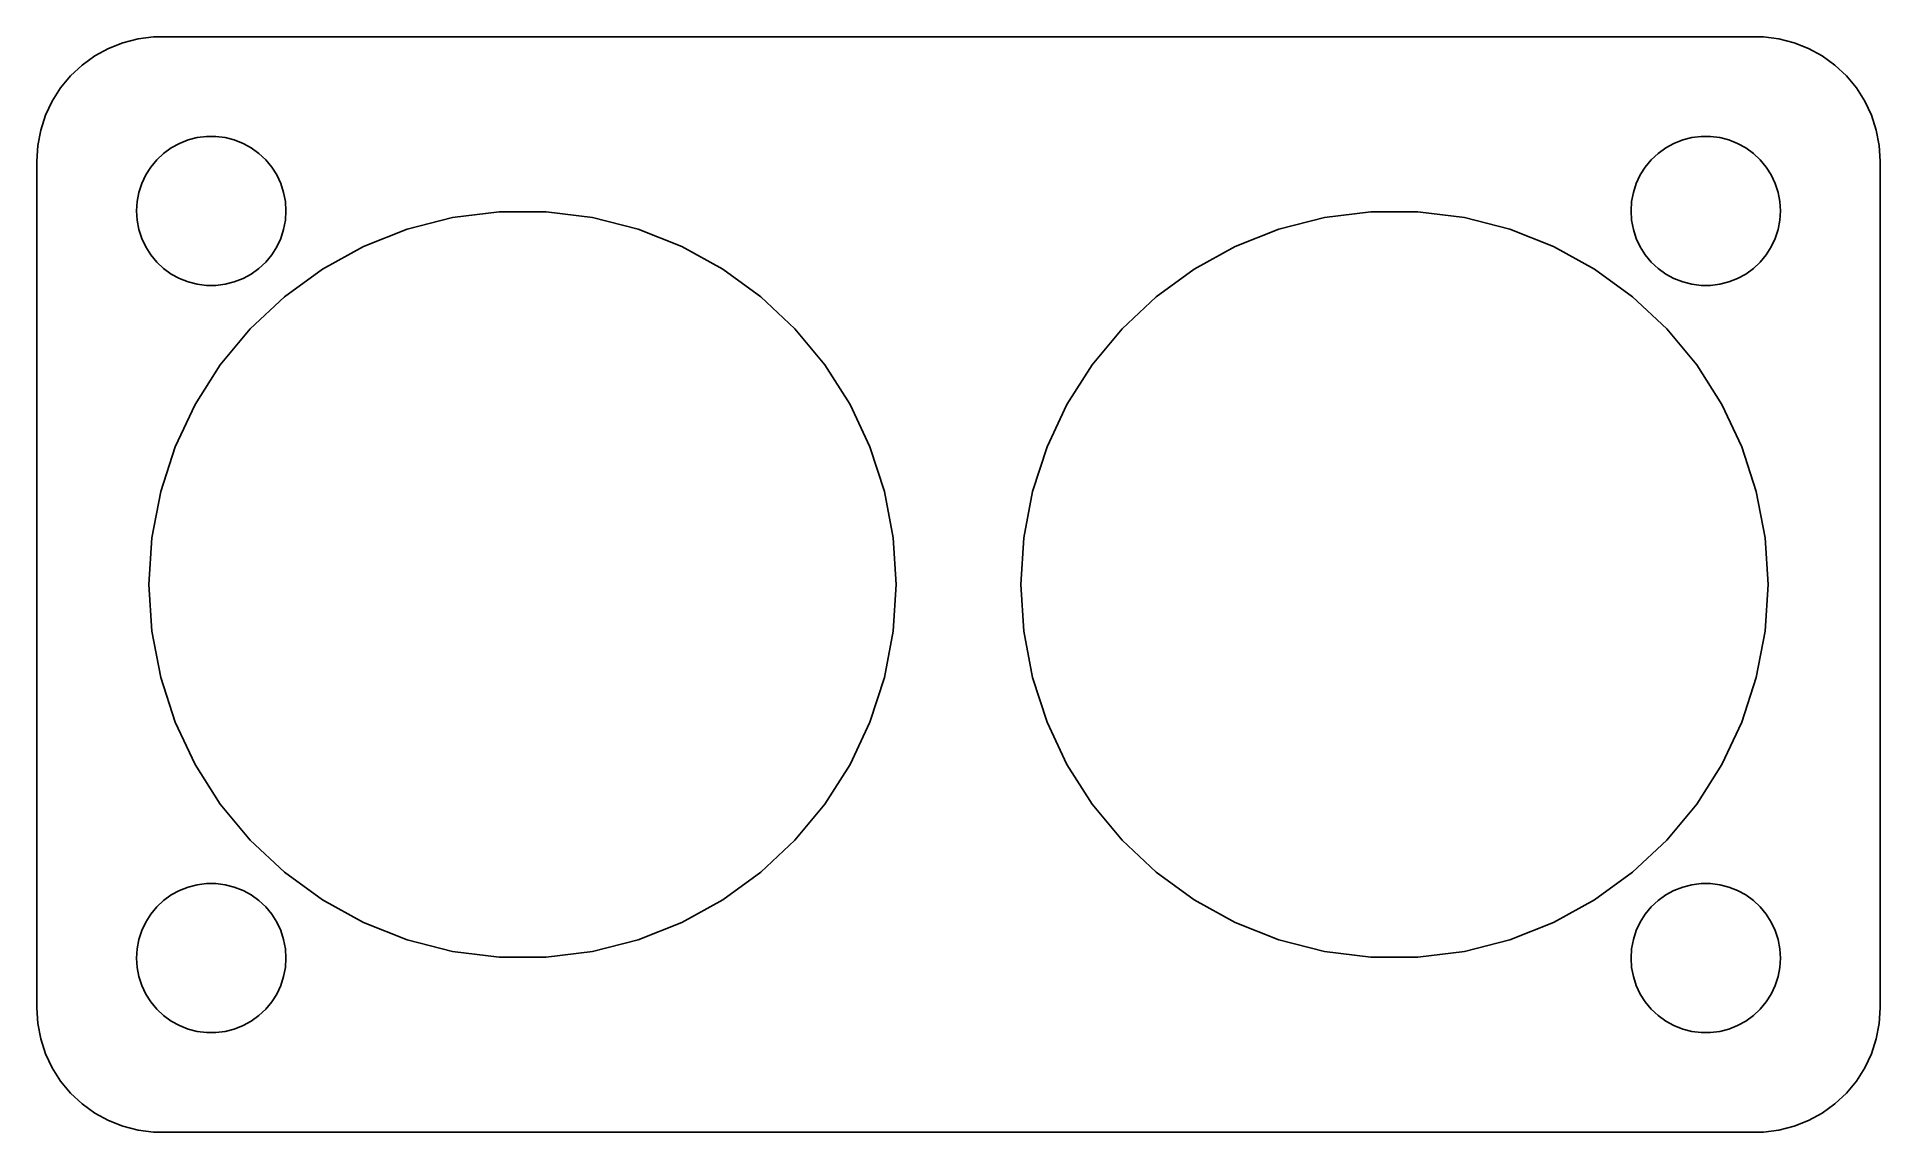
# Model space of a CAD drawing. Header units: metres. Extents: x -37 to 37, y 32 to 76.
import ezdxf

# ---------------------------------------------------------------- set-up
doc = ezdxf.new("R2010")
doc.units = ezdxf.units.M

msp = doc.modelspace()

# ---------------------------------------------------------------- linework, layer by layer
for p, q in [((-34.1289, 75.5241), (-34.6791, 75.2216)), ((-33.5451, 75.7553), (-34.1289, 75.5241)), ((-32.9369, 75.9114), (-33.5451, 75.7553)), ((-32.3139, 75.9901), (-32.9369, 75.9114)), ((32.3139, 75.9901), (-32.3139, 75.9901)), ((32.9369, 75.9114), (32.3139, 75.9901)), ((33.5451, 75.7553), (32.9369, 75.9114)), ((34.1289, 75.5241), (33.5451, 75.7553)), ((34.6791, 75.2216), (34.1289, 75.5241)), ((-35.1871, 74.8526), (-35.6448, 74.4227)), ((-34.6791, 75.2216), (-35.1871, 74.8526)), ((35.1871, 74.8526), (34.6791, 75.2216)), ((35.6448, 74.4227), (35.1871, 74.8526)), ((-35.6448, 74.4227), (-36.0451, 73.9389)), ((36.0451, 73.9389), (35.6448, 74.4227)), ((-36.3815, 73.4088), (-36.6489, 72.8406)), ((-36.0451, 73.9389), (-36.3815, 73.4088)), ((36.3815, 73.4088), (36.0451, 73.9389)), ((36.6489, 72.8406), (36.3815, 73.4088)), ((-36.6489, 72.8406), (-36.8429, 72.2434)), ((36.8429, 72.2434), (36.6489, 72.8406)), ((-36.8429, 72.2434), (-36.9606, 71.6267)), ((-31.2773, 71.7145), (-30.927, 71.8532)), ((-30.927, 71.8532), (-30.5621, 71.9469)), ((-30.5621, 71.9469), (-30.1884, 71.9941)), ((-30.1884, 71.9941), (-29.8116, 71.9941)), ((-29.8116, 71.9941), (-29.4379, 71.9469)), ((-29.4379, 71.9469), (-29.0729, 71.8532)), ((-29.0729, 71.8532), (-28.7227, 71.7145)), ((28.7227, 71.7145), (29.0729, 71.8532)), ((29.0729, 71.8532), (29.4379, 71.9469)), ((29.4379, 71.9469), (29.8116, 71.9941)), ((29.8116, 71.9941), (30.1884, 71.9941)), ((30.1884, 71.9941), (30.5621, 71.9469)), ((30.5621, 71.9469), (30.927, 71.8532)), ((30.927, 71.8532), (31.2773, 71.7145)), ((36.9606, 71.6267), (36.8429, 72.2434)), ((-36.9606, 71.6267), (-37, 71)), ((-32.427, 70.7634), (-32.1869, 71.0536)), ((-32.1869, 71.0536), (-31.9123, 71.3115)), ((-31.9123, 71.3115), (-31.6075, 71.533)), ((-31.6075, 71.533), (-31.2773, 71.7145)), ((-28.7227, 71.7145), (-28.3925, 71.533)), ((-28.3925, 71.533), (-28.0877, 71.3115)), ((-28.0877, 71.3115), (-27.8131, 71.0536)), ((-27.8131, 71.0536), (-27.5729, 70.7634)), ((27.5729, 70.7634), (27.8131, 71.0536)), ((27.8131, 71.0536), (28.0877, 71.3115)), ((28.0877, 71.3115), (28.3925, 71.533)), ((28.3925, 71.533), (28.7227, 71.7145)), ((31.2773, 71.7145), (31.6075, 71.533)), ((31.6075, 71.533), (31.9123, 71.3115)), ((31.9123, 71.3115), (32.1869, 71.0536)), ((32.1869, 71.0536), (32.427, 70.7634)), ((37, 71), (36.9606, 71.6267)), ((-37, 71), (-37, 37)), ((-32.7893, 70.1044), (-32.6289, 70.4453)), ((-32.6289, 70.4453), (-32.427, 70.7634)), ((-27.5729, 70.7634), (-27.3711, 70.4453)), ((-27.3711, 70.4453), (-27.2107, 70.1044)), ((27.2107, 70.1044), (27.3711, 70.4453)), ((27.3711, 70.4453), (27.5729, 70.7634)), ((32.427, 70.7634), (32.6289, 70.4453)), ((32.6289, 70.4453), (32.7893, 70.1044)), ((37, 37), (37, 71)), ((-32.9763, 69.376), (-32.9057, 69.7461)), ((-32.9057, 69.7461), (-32.7893, 70.1044)), ((-27.2107, 70.1044), (-27.0942, 69.7461)), ((-27.0942, 69.7461), (-27.0237, 69.376)), ((27.0237, 69.376), (27.0942, 69.7461)), ((27.0942, 69.7461), (27.2107, 70.1044)), ((32.7893, 70.1044), (32.9057, 69.7461)), ((32.9057, 69.7461), (32.9763, 69.376)), ((-33, 69), (-32.9763, 69.376)), ((-32.9763, 68.624), (-33, 69)), ((-27.0237, 69.376), (-27, 69)), ((-27, 69), (-27.0237, 68.624)), ((-20.3107, 68.7343), (-18.4418, 68.9704)), ((-18.4418, 68.9704), (-16.5581, 68.9704)), ((-16.5581, 68.9704), (-14.6893, 68.7343)), ((14.6893, 68.7343), (16.5581, 68.9704)), ((16.5581, 68.9704), (18.4418, 68.9704)), ((18.4418, 68.9704), (20.3107, 68.7343)), ((27, 69), (27.0237, 69.376)), ((27.0237, 68.624), (27, 69)), ((32.9763, 69.376), (33, 69)), ((33, 69), (32.9763, 68.624)), ((-32.9057, 68.2539), (-32.9763, 68.624)), ((-32.7893, 67.8956), (-32.9057, 68.2539)), ((-27.0942, 68.2539), (-27.2107, 67.8956)), ((-27.0237, 68.624), (-27.0942, 68.2539)), ((-23.8867, 67.5724), (-22.1353, 68.2658)), ((-22.1353, 68.2658), (-20.3107, 68.7343)), ((-14.6893, 68.7343), (-12.8647, 68.2658)), ((-12.8647, 68.2658), (-11.1133, 67.5724)), ((11.1133, 67.5724), (12.8647, 68.2658)), ((12.8647, 68.2658), (14.6893, 68.7343)), ((20.3107, 68.7343), (22.1353, 68.2658)), ((22.1353, 68.2658), (23.8867, 67.5724)), ((27.0942, 68.2539), (27.0237, 68.624)), ((27.2107, 67.8956), (27.0942, 68.2539)), ((32.9057, 68.2539), (32.7893, 67.8956)), ((32.9763, 68.624), (32.9057, 68.2539)), ((-32.6289, 67.5547), (-32.7893, 67.8956)), ((-32.427, 67.2366), (-32.6289, 67.5547)), ((-27.3711, 67.5547), (-27.5729, 67.2366)), ((-27.2107, 67.8956), (-27.3711, 67.5547)), ((-25.5374, 66.6649), (-23.8867, 67.5724)), ((-11.1133, 67.5724), (-9.46259, 66.6649)), ((9.46259, 66.6649), (11.1133, 67.5724)), ((23.8867, 67.5724), (25.5374, 66.6649)), ((27.3711, 67.5547), (27.2107, 67.8956)), ((27.5729, 67.2366), (27.3711, 67.5547)), ((32.6289, 67.5547), (32.427, 67.2366)), ((32.7893, 67.8956), (32.6289, 67.5547)), ((-32.1869, 66.9464), (-32.427, 67.2366)), ((-31.9123, 66.6884), (-32.1869, 66.9464)), ((-31.6075, 66.467), (-31.9123, 66.6884)), ((-28.0877, 66.6884), (-28.3925, 66.467)), ((-27.8131, 66.9464), (-28.0877, 66.6884)), ((-27.5729, 67.2366), (-27.8131, 66.9464)), ((-27.0614, 65.5577), (-25.5374, 66.6649)), ((-9.46259, 66.6649), (-7.93863, 65.5577)), ((7.93863, 65.5577), (9.46259, 66.6649)), ((25.5374, 66.6649), (27.0614, 65.5577)), ((27.8131, 66.9464), (27.5729, 67.2366)), ((28.0877, 66.6884), (27.8131, 66.9464)), ((28.3925, 66.467), (28.0877, 66.6884)), ((31.9123, 66.6884), (31.6075, 66.467)), ((32.1869, 66.9464), (31.9123, 66.6884)), ((32.427, 67.2366), (32.1869, 66.9464)), ((-31.2773, 66.2855), (-31.6075, 66.467)), ((-30.927, 66.1468), (-31.2773, 66.2855)), ((-30.5621, 66.0531), (-30.927, 66.1468)), ((-30.1884, 66.0059), (-30.5621, 66.0531)), ((-29.8116, 66.0059), (-30.1884, 66.0059)), ((-29.4379, 66.0531), (-29.8116, 66.0059)), ((-29.0729, 66.1468), (-29.4379, 66.0531)), ((-28.7227, 66.2855), (-29.0729, 66.1468)), ((-28.3925, 66.467), (-28.7227, 66.2855)), ((28.7227, 66.2855), (28.3925, 66.467)), ((29.0729, 66.1468), (28.7227, 66.2855)), ((29.4379, 66.0531), (29.0729, 66.1468)), ((29.8116, 66.0059), (29.4379, 66.0531)), ((30.1884, 66.0059), (29.8116, 66.0059)), ((30.5621, 66.0531), (30.1884, 66.0059)), ((30.927, 66.1468), (30.5621, 66.0531)), ((31.2773, 66.2855), (30.927, 66.1468)), ((31.6075, 66.467), (31.2773, 66.2855)), ((-28.4345, 64.2682), (-27.0614, 65.5577)), ((-7.93863, 65.5577), (-6.56546, 64.2682)), ((6.56546, 64.2682), (7.93863, 65.5577)), ((27.0614, 65.5577), (28.4345, 64.2682)), ((-29.6353, 62.8168), (-28.4345, 64.2682)), ((-6.56546, 64.2682), (-5.36473, 62.8168)), ((5.36473, 62.8168), (6.56546, 64.2682)), ((28.4345, 64.2682), (29.6353, 62.8168)), ((-30.6446, 61.2263), (-29.6353, 62.8168)), ((-5.36473, 62.8168), (-4.35539, 61.2263)), ((4.35539, 61.2263), (5.36473, 62.8168)), ((29.6353, 62.8168), (30.6446, 61.2263)), ((-31.4466, 59.5219), (-30.6446, 61.2263)), ((-4.35539, 61.2263), (-3.55334, 59.5219)), ((3.55334, 59.5219), (4.35539, 61.2263)), ((30.6446, 61.2263), (31.4466, 59.5219)), ((-32.0287, 57.7303), (-31.4466, 59.5219)), ((-3.55334, 59.5219), (-2.97125, 57.7303)), ((2.97125, 57.7303), (3.55334, 59.5219)), ((31.4466, 59.5219), (32.0287, 57.7303)), ((-32.3817, 55.88), (-32.0287, 57.7303)), ((-2.97125, 57.7303), (-2.61827, 55.88)), ((2.61827, 55.88), (2.97125, 57.7303)), ((32.0287, 57.7303), (32.3817, 55.88)), ((-32.5, 54), (-32.3817, 55.88)), ((-2.61827, 55.88), (-2.5, 54)), ((2.5, 54), (2.61827, 55.88)), ((32.3817, 55.88), (32.5, 54)), ((-32.3817, 52.12), (-32.5, 54)), ((-2.5, 54), (-2.61827, 52.12)), ((2.61827, 52.12), (2.5, 54)), ((32.5, 54), (32.3817, 52.12)), ((-32.0287, 50.2697), (-32.3817, 52.12)), ((-2.61827, 52.12), (-2.97125, 50.2697)), ((2.97125, 50.2697), (2.61827, 52.12)), ((32.3817, 52.12), (32.0287, 50.2697)), ((-31.4466, 48.4781), (-32.0287, 50.2697)), ((-2.97125, 50.2697), (-3.55334, 48.4781)), ((3.55334, 48.4781), (2.97125, 50.2697)), ((32.0287, 50.2697), (31.4466, 48.4781)), ((-30.6446, 46.7737), (-31.4466, 48.4781)), ((-3.55334, 48.4781), (-4.35539, 46.7737)), ((4.35539, 46.7737), (3.55334, 48.4781)), ((31.4466, 48.4781), (30.6446, 46.7737)), ((-29.6353, 45.1832), (-30.6446, 46.7737)), ((-4.35539, 46.7737), (-5.36473, 45.1832)), ((5.36473, 45.1832), (4.35539, 46.7737)), ((30.6446, 46.7737), (29.6353, 45.1832)), ((-28.4345, 43.7318), (-29.6353, 45.1832)), ((-5.36473, 45.1832), (-6.56546, 43.7318)), ((6.56546, 43.7318), (5.36473, 45.1832)), ((29.6353, 45.1832), (28.4345, 43.7318)), ((-27.0614, 42.4423), (-28.4345, 43.7318)), ((-6.56546, 43.7318), (-7.93863, 42.4423)), ((7.93863, 42.4423), (6.56546, 43.7318)), ((28.4345, 43.7318), (27.0614, 42.4423)), ((-25.5374, 41.3351), (-27.0614, 42.4423)), ((-7.93863, 42.4423), (-9.46259, 41.3351)), ((9.46259, 41.3351), (7.93863, 42.4423)), ((27.0614, 42.4423), (25.5374, 41.3351)), ((-31.9123, 41.3116), (-31.6075, 41.533)), ((-31.6075, 41.533), (-31.2773, 41.7145)), ((-31.2773, 41.7145), (-30.927, 41.8532)), ((-30.927, 41.8532), (-30.5621, 41.9469)), ((-30.5621, 41.9469), (-30.1884, 41.9941)), ((-30.1884, 41.9941), (-29.8116, 41.9941)), ((-29.8116, 41.9941), (-29.4379, 41.9469)), ((-29.4379, 41.9469), (-29.0729, 41.8532)), ((-29.0729, 41.8532), (-28.7227, 41.7145)), ((-28.7227, 41.7145), (-28.3925, 41.533)), ((-28.3925, 41.533), (-28.0877, 41.3116)), ((28.0877, 41.3116), (28.3925, 41.533)), ((28.3925, 41.533), (28.7227, 41.7145)), ((28.7227, 41.7145), (29.0729, 41.8532)), ((29.0729, 41.8532), (29.4379, 41.9469)), ((29.4379, 41.9469), (29.8116, 41.9941)), ((29.8116, 41.9941), (30.1884, 41.9941)), ((30.1884, 41.9941), (30.5621, 41.9469)), ((30.5621, 41.9469), (30.927, 41.8532)), ((30.927, 41.8532), (31.2773, 41.7145)), ((31.2773, 41.7145), (31.6075, 41.533)), ((31.6075, 41.533), (31.9123, 41.3116)), ((-32.6289, 40.4453), (-32.427, 40.7634)), ((-32.427, 40.7634), (-32.1869, 41.0536)), ((-32.1869, 41.0536), (-31.9123, 41.3116)), ((-28.0877, 41.3116), (-27.8131, 41.0536)), ((-27.8131, 41.0536), (-27.5729, 40.7634)), ((-27.5729, 40.7634), (-27.3711, 40.4453)), ((-23.8867, 40.4276), (-25.5374, 41.3351)), ((-9.46259, 41.3351), (-11.1133, 40.4276)), ((11.1133, 40.4276), (9.46259, 41.3351)), ((25.5374, 41.3351), (23.8867, 40.4276)), ((27.3711, 40.4453), (27.5729, 40.7634)), ((27.5729, 40.7634), (27.8131, 41.0536)), ((27.8131, 41.0536), (28.0877, 41.3116)), ((31.9123, 41.3116), (32.1869, 41.0536)), ((32.1869, 41.0536), (32.427, 40.7634)), ((32.427, 40.7634), (32.6289, 40.4453)), ((-32.9057, 39.7461), (-32.7893, 40.1044)), ((-32.7893, 40.1044), (-32.6289, 40.4453)), ((-27.3711, 40.4453), (-27.2107, 40.1044)), ((-27.2107, 40.1044), (-27.0942, 39.7461)), ((-22.1353, 39.7342), (-23.8867, 40.4276)), ((-11.1133, 40.4276), (-12.8647, 39.7342)), ((12.8647, 39.7342), (11.1133, 40.4276)), ((23.8867, 40.4276), (22.1353, 39.7342)), ((27.0942, 39.7461), (27.2107, 40.1044)), ((27.2107, 40.1044), (27.3711, 40.4453)), ((32.6289, 40.4453), (32.7893, 40.1044)), ((32.7893, 40.1044), (32.9057, 39.7461)), ((-33, 39), (-32.9763, 39.376)), ((-32.9763, 39.376), (-32.9057, 39.7461)), ((-27.0942, 39.7461), (-27.0237, 39.376)), ((-27.0237, 39.376), (-27, 39)), ((-20.3107, 39.2657), (-22.1353, 39.7342)), ((-18.4418, 39.0296), (-20.3107, 39.2657)), ((-14.6893, 39.2657), (-16.5581, 39.0296)), ((-12.8647, 39.7342), (-14.6893, 39.2657)), ((14.6893, 39.2657), (12.8647, 39.7342)), ((16.5581, 39.0296), (14.6893, 39.2657)), ((20.3107, 39.2657), (18.4418, 39.0296)), ((22.1353, 39.7342), (20.3107, 39.2657)), ((27, 39), (27.0237, 39.376)), ((27.0237, 39.376), (27.0942, 39.7461)), ((32.9057, 39.7461), (32.9763, 39.376)), ((32.9763, 39.376), (33, 39)), ((-32.9763, 38.624), (-33, 39)), ((-32.9057, 38.2539), (-32.9763, 38.624)), ((-27.0237, 38.624), (-27.0942, 38.2539)), ((-27, 39), (-27.0237, 38.624)), ((-16.5581, 39.0296), (-18.4418, 39.0296)), ((18.4418, 39.0296), (16.5581, 39.0296)), ((27.0237, 38.624), (27, 39)), ((27.0942, 38.2539), (27.0237, 38.624)), ((32.9763, 38.624), (32.9057, 38.2539)), ((33, 39), (32.9763, 38.624)), ((-32.7893, 37.8956), (-32.9057, 38.2539)), ((-32.6289, 37.5547), (-32.7893, 37.8956)), ((-27.2107, 37.8956), (-27.3711, 37.5547)), ((-27.0942, 38.2539), (-27.2107, 37.8956)), ((27.2107, 37.8956), (27.0942, 38.2539)), ((27.3711, 37.5547), (27.2107, 37.8956)), ((32.7893, 37.8956), (32.6289, 37.5547)), ((32.9057, 38.2539), (32.7893, 37.8956)), ((-37, 37), (-36.9606, 36.3733)), ((-32.427, 37.2366), (-32.6289, 37.5547)), ((-32.1869, 36.9464), (-32.427, 37.2366)), ((-27.5729, 37.2366), (-27.8131, 36.9464)), ((-27.3711, 37.5547), (-27.5729, 37.2366)), ((27.5729, 37.2366), (27.3711, 37.5547)), ((27.8131, 36.9464), (27.5729, 37.2366)), ((32.427, 37.2366), (32.1869, 36.9464)), ((32.6289, 37.5547), (32.427, 37.2366)), ((36.9606, 36.3733), (37, 37)), ((-36.9606, 36.3733), (-36.8429, 35.7566)), ((-31.9123, 36.6885), (-32.1869, 36.9464)), ((-31.6075, 36.467), (-31.9123, 36.6885)), ((-31.2773, 36.2855), (-31.6075, 36.467)), ((-30.927, 36.1468), (-31.2773, 36.2855)), ((-28.7227, 36.2855), (-29.0729, 36.1468)), ((-28.3925, 36.467), (-28.7227, 36.2855)), ((-28.0877, 36.6885), (-28.3925, 36.467)), ((-27.8131, 36.9464), (-28.0877, 36.6885)), ((28.0877, 36.6885), (27.8131, 36.9464)), ((28.3925, 36.467), (28.0877, 36.6885)), ((28.7227, 36.2855), (28.3925, 36.467)), ((29.0729, 36.1468), (28.7227, 36.2855)), ((31.2773, 36.2855), (30.927, 36.1468)), ((31.6075, 36.467), (31.2773, 36.2855)), ((31.9123, 36.6885), (31.6075, 36.467)), ((32.1869, 36.9464), (31.9123, 36.6885)), ((36.8429, 35.7566), (36.9606, 36.3733)), ((-36.8429, 35.7566), (-36.6489, 35.1594)), ((-30.5621, 36.0531), (-30.927, 36.1468)), ((-30.1884, 36.0059), (-30.5621, 36.0531)), ((-29.8116, 36.0059), (-30.1884, 36.0059)), ((-29.4379, 36.0531), (-29.8116, 36.0059)), ((-29.0729, 36.1468), (-29.4379, 36.0531)), ((29.4379, 36.0531), (29.0729, 36.1468)), ((29.8116, 36.0059), (29.4379, 36.0531)), ((30.1884, 36.0059), (29.8116, 36.0059)), ((30.5621, 36.0531), (30.1884, 36.0059)), ((30.927, 36.1468), (30.5621, 36.0531)), ((36.6489, 35.1594), (36.8429, 35.7566)), ((-36.6489, 35.1594), (-36.3815, 34.5912)), ((36.3815, 34.5912), (36.6489, 35.1594)), ((-36.3815, 34.5912), (-36.0451, 34.0611)), ((-36.0451, 34.0611), (-35.6448, 33.5773)), ((35.6448, 33.5773), (36.0451, 34.0611)), ((36.0451, 34.0611), (36.3815, 34.5912)), ((-35.6448, 33.5773), (-35.1871, 33.1474)), ((35.1871, 33.1474), (35.6448, 33.5773)), ((-35.1871, 33.1474), (-34.6791, 32.7784)), ((-34.6791, 32.7784), (-34.1289, 32.4759)), ((34.1289, 32.4759), (34.6791, 32.7784)), ((34.6791, 32.7784), (35.1871, 33.1474)), ((-34.1289, 32.4759), (-33.5451, 32.2447)), ((-33.5451, 32.2447), (-32.9369, 32.0886)), ((-32.9369, 32.0886), (-32.3139, 32.0099)), ((-32.3139, 32.0099), (32.3139, 32.0099)), ((32.3139, 32.0099), (32.9369, 32.0886)), ((32.9369, 32.0886), (33.5451, 32.2447)), ((33.5451, 32.2447), (34.1289, 32.4759))]:
    msp.add_line(p, q)

doc.saveas('drawing.dxf')
